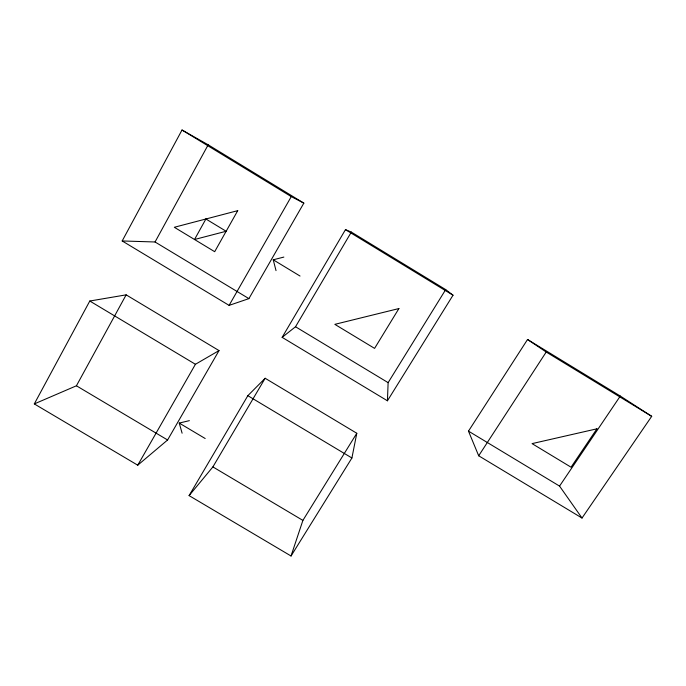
<?xml version="1.0" encoding="UTF-8"?>
<svg xmlns="http://www.w3.org/2000/svg" width="686" height="686" viewBox="0 0 686 686"><rect width="100%" height="100%" fill="white"/><g stroke="black" fill="none" stroke-linecap="round" stroke-linejoin="round"><path stroke-width="1.03" d="M387.436 400.796L388.122 382.642L445.686 289.603L351.335 232.082L345.461 229.647L282.143 337.349L387.436 400.796L453.017 295.212L445.686 289.603M351.909 457.991L356.797 433.269L265.148 378.269L247.852 395.676L189.096 495.609L291.036 555.994L351.909 457.991L247.852 395.676M291.036 555.994L302.895 520.4L356.797 433.269M34.3 403.917L89.789 301.025L126.147 294.851L219.023 350.589L167.598 439.983L137.749 465.194L34.3 403.917L76.42 385.789L126.147 294.851M122.185 240.958L182.022 130.006L208.184 144.806L303.838 203.125L248.907 298.624L229.098 305.381L122.185 240.958L155.053 241.987L248.907 298.624M155.053 241.987L208.184 144.806M137.749 465.194L195.424 364.283L219.023 350.589M229.098 305.381L291.267 196.608L303.838 203.125M189.096 495.609L212.892 466.909L265.148 378.269M282.143 337.349L295.52 326.759L351.335 232.082M468.478 431.134L527.543 339.501L620.298 396.054L651.7 416.325L582.011 518.041L478.691 455.787L468.478 431.134L559.553 486.1L582.011 518.041M478.691 455.787L546.21 352.021L651.7 416.325M559.553 486.1L620.298 396.054M276.029 270.627L273.234 259.797L283.858 257.079M182.107 433.209L179.243 423.073L189.37 420.647M179.243 423.073L205.183 438.517M76.42 385.789L167.598 439.983M212.892 466.909L302.895 520.4M89.789 301.025L195.424 364.283M295.52 326.759L388.122 382.642M273.234 259.797L300.039 276.046M182.022 130.006L291.267 196.608M345.461 229.647L453.017 295.212M527.543 339.501L546.21 352.021M205.903 218.997L194.524 239.5L226.148 231.268L205.903 218.997M237.725 210.653L214.684 251.693L174.321 227.28L237.725 210.653M398.909 308.554L374.582 348.385L334.837 324.349L398.909 308.554M596.923 428.819L571.052 467.2L532.053 443.619L596.923 428.819"/></g></svg>
